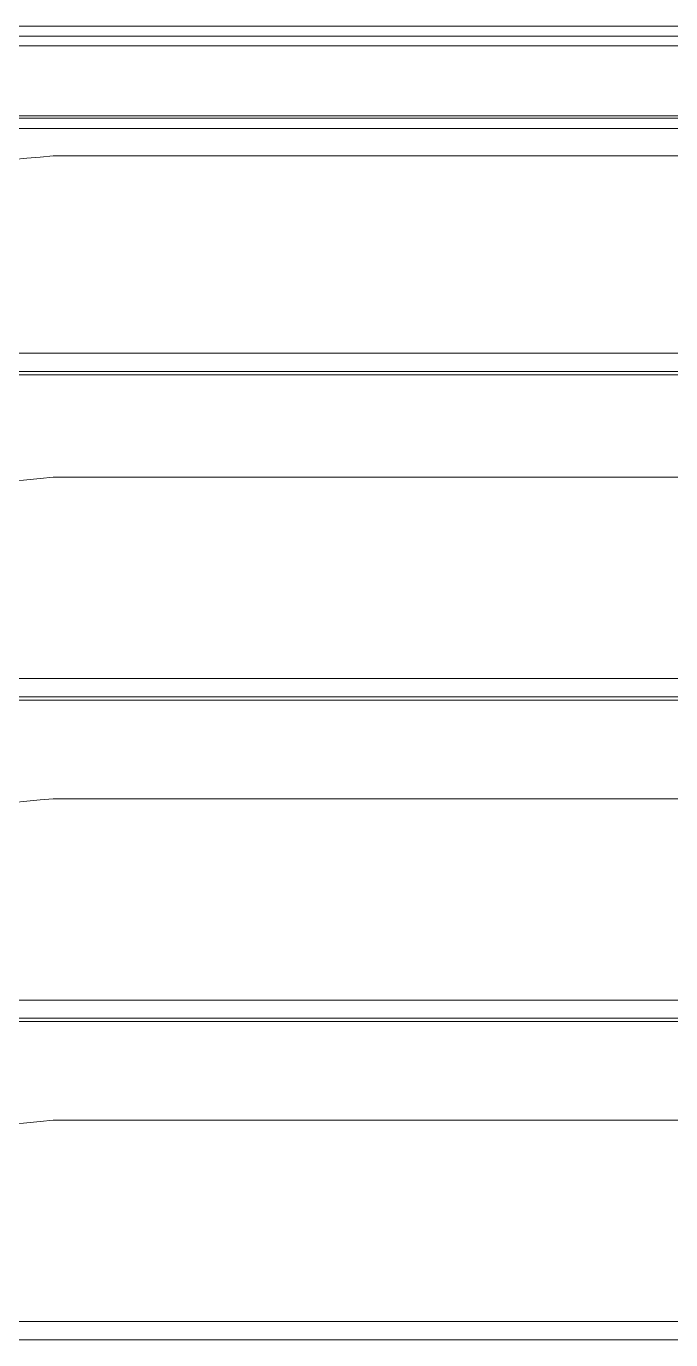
# Model space of a CAD drawing. Header units: inches. Extents: x 3778 to 56227, y -16914 to 35091.
# Drawn here: x 12233.8 to 12265, y 8156.3 to 8219.9 of the extents above; entities that cross this region are included whole.
import ezdxf

# ---------------------------------------------------------------- set-up
doc = ezdxf.new("R2010")
doc.units = ezdxf.units.IN
doc.header["$LTSCALE"] = 100
doc.header["$MEASUREMENT"] = 0
doc.layers.add('mark-B', color=2, linetype='Continuous', lineweight=20)
doc.layers.add('RC-LIGHT', color=7, linetype='Continuous')

# ---------------------------------------------------------------- blocks, each defined once
blk = doc.blocks.new('무풍1way 일반')
at = {"layer": 'mark-B'}
for p, q in [((-357.159, -182.009), (357.159, -182.009)), ((357.159, -182.892), (-357.159, -182.892)), ((204.956, -192.637), (308.238, -192.637)), ((-354.406, -197.573), (354.406, -197.573)), ((354.591, -197.408), (205.056, -197.408)), ((354.406, -198.456), (-354.406, -198.456)), ((204.956, -208.201), (308.238, -208.201)), ((351.838, -212.972), (205.056, -212.972)), ((-351.653, -213.137), (351.653, -213.137)), ((351.653, -214.02), (-351.653, -214.02)), ((204.956, -223.765), (308.238, -223.765)), ((-348.867, -228.887), (348.867, -228.887)), ((349.053, -228.721), (205.054, -228.721)), ((348.867, -229.771), (-348.867, -229.771)), ((204.956, -239.329), (308.238, -239.329)), ((207.674, -240.648), (333.849, -240.648)), ((207.674, -240.648), (333.849, -240.648)), ((333.849, -241.15), (207.708, -241.15)), ((333.849, -241.15), (207.708, -241.15)), ((207.814, -241.256), (333.546, -241.256)), ((207.814, -241.256), (333.546, -241.256)), ((437.6, -244.655), (205.043, -244.655)), ((-464.101, -245.122), (464.101, -245.122)), ((476.318, -245.597), (-476.318, -245.597))]:
    blk.add_line(p, q, dxfattribs=at)
for points in [[(308.238, -192.637), (315.025, -191.981), (321.808, -191.287), (328.587, -190.553)], [(308.238, -208.201), (315.025, -207.545), (321.808, -206.851), (328.587, -206.117)], [(308.238, -223.765), (315.025, -223.109), (321.808, -222.415), (328.587, -221.681)], [(308.238, -239.329), (315.025, -238.673), (321.808, -237.979), (328.587, -237.245)]]:
    blk.add_open_spline(points, degree=3, dxfattribs=at)

msp = doc.modelspace()

# ---------------------------------------------------------------- block references
at = {"layer": 'RC-LIGHT', "rotation": 180}
msp.add_blockref('무풍1way 일반', (12543.307, 7974.318), dxfattribs=at)

doc.saveas('drawing.dxf')
